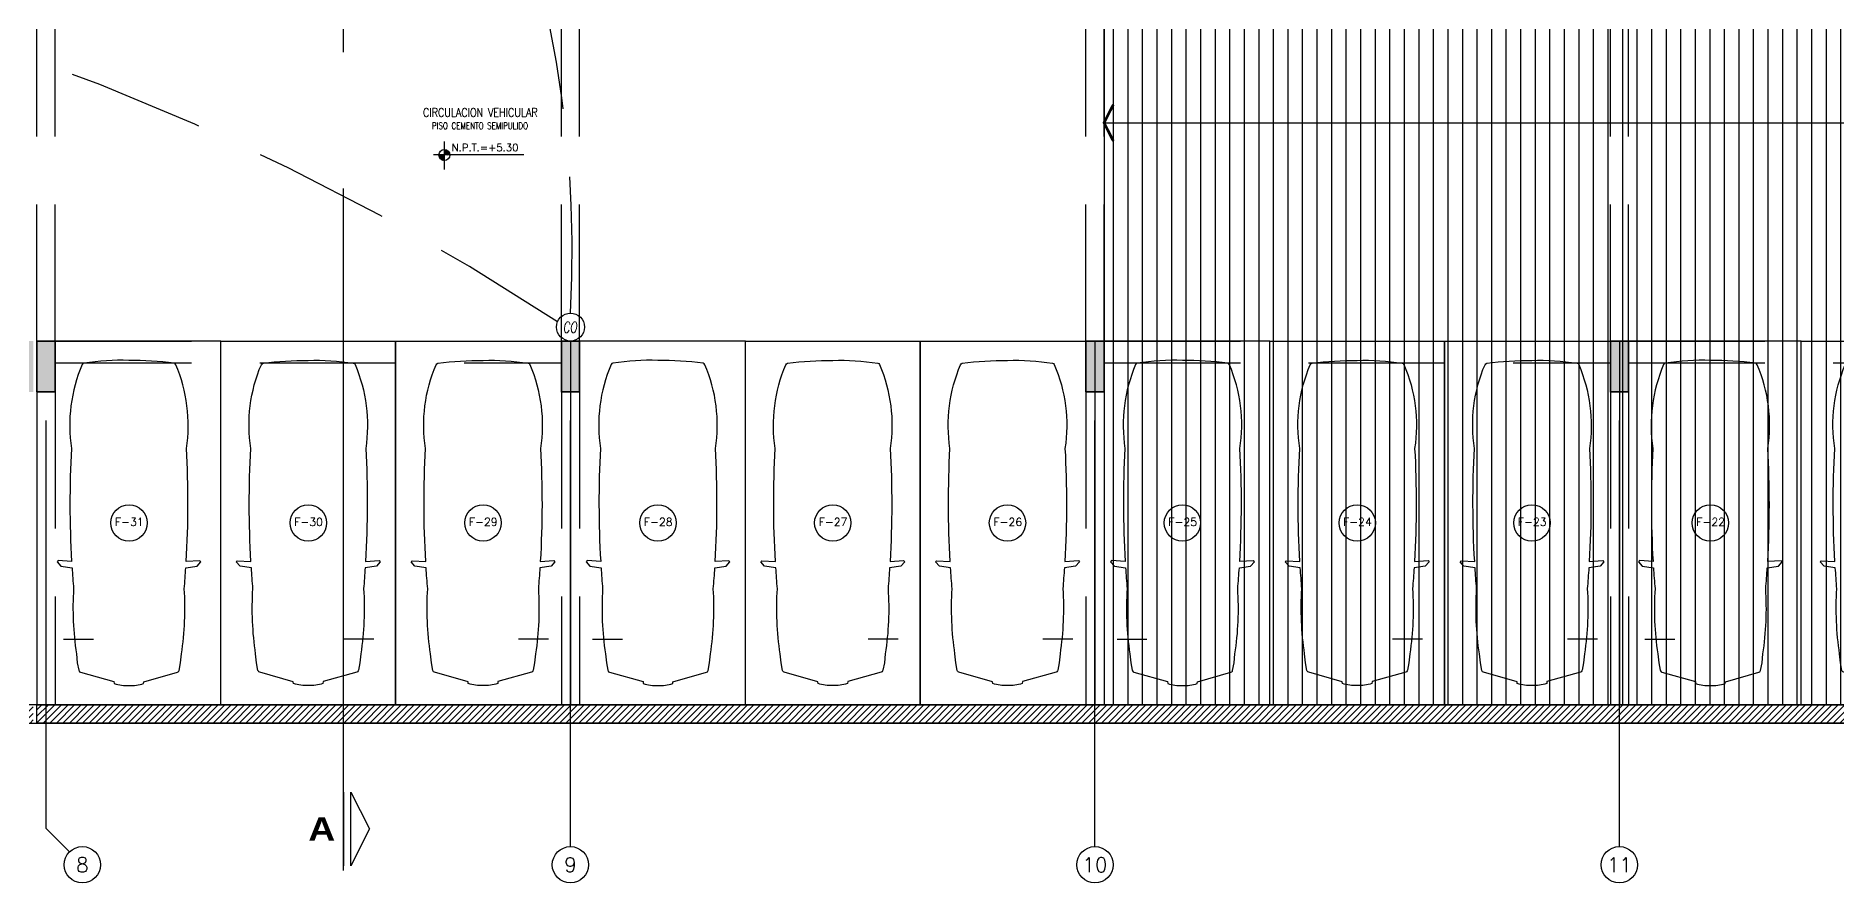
# Model space of a CAD drawing. Extents: x 226317 to 226469, y 8188101 to 8188260.
# Drawn here: x 226388.5 to 226413.26, y 8188149.46 to 8188161.1 of the extents above; entities that cross this region are included whole.
import ezdxf
from ezdxf.enums import TextEntityAlignment as Align

# ---------------------------------------------------------------- set-up
doc = ezdxf.new("R2010")
doc.units = 0
doc.header["$LTSCALE"] = 15
for name, pattern in [('CENTER', [2, 1.25, -0.25, 0.25, -0.25]), ('HIDDEN2', [0.1875, 0.125, -0.0625]), ('PHANTOM', [2.5, 1.25, -0.25, 0.25, -0.25, 0.25, -0.25]), ('PHANTOM2', [1.25, 0.625, -0.125, 0.125, -0.125, 0.125, -0.125])]:
    doc.linetypes.add(name, pattern=pattern)
doc.layers.get('0').update_dxf_attribs({"color": 250})
for name, color, linetype in [('A-EJES', 250, 'PHANTOM'), ('A-ESTRUCTURA-HATCH', 250, 'Continuous'), ('A-ESTRUCTURA-MUROS', 252, 'Continuous'), ('A-ESTRUCTURA-VIGAS', 250, 'HIDDEN2'), ('A-HATCH', 250, 'Continuous'), ('A-LINEAS', 250, 'Continuous'), ('A-MOBILIARIO', 250, 'Continuous'), ('A-NIVELES-NPT', 252, 'Continuous'), ('A-NUMERO ESTAC', 250, 'Continuous'), ('A-TEXTO-ACABADO PISO', 250, 'Continuous'), ('A-TEXTO-AMBIENTES', 252, 'Continuous'), ('A-TEXTO-INDICACIONES', 250, 'Continuous'), ('A_50_CortesElev', 250, 'CENTER'), ('L12 Texto', 12, 'Continuous'), ('L5 Linea mediana segmentada', 191, 'HIDDEN2'), ('L6 Linea fina', 141, 'Continuous')]:
    doc.layers.add(name, color=color, linetype=linetype)
doc.layers.add('A-ESTRUCTURA-PLACAS', color=252, linetype='Continuous', lineweight=35)
doc.layers.add('A-MUROS', color=252, linetype='Continuous', lineweight=30)
doc.styles.add('JNV ING', font='romans.shx', dxfattribs={"width": 0.7, "oblique": 8, "height": 0.15})
doc.styles.add('R160-75', font='ariblk.ttf', dxfattribs={"height": 0.6})
doc.styles.add('R80', font='romans.shx', dxfattribs={"width": 0.8, "oblique": 15, "height": 0.1})
doc.styles.add('ROMANS', font='romans.shx', dxfattribs={"width": 0.8})

# ---------------------------------------------------------------- blocks, each defined once
blk = doc.blocks.new('*U82')
at = {"ltscale": 0.5}
blk.add_line((2.15, 4.097), (1.737, 4.097), dxfattribs=at)
blk.add_lwpolyline([(0, 0), (2.5, 0), (2.5, 5), (0, 5)], close=True, dxfattribs=at)
blk.add_lwpolyline([(2.038, 3.029), (2.225, 3.018), (2.239, 3.033), (2.186, 3.092), (2.032, 3.115, 0.005253), (2.011, 3.403, 0.053235), (1.973, 4.298), (1.96, 4.424), (1.941, 4.525), (1.936, 4.535, 0.218656), (1.917, 4.551), (1.456, 4.68), (1.452, 4.708, 0.091554), (1.25, 4.734, 0.09162), (1.048, 4.709), (1.044, 4.682), (0.583, 4.552, 0.218656), (0.564, 4.536), (0.559, 4.527), (0.54, 4.425), (0.527, 4.3, 0.053235), (0.489, 3.404, 0.005253), (0.468, 3.116), (0.314, 3.093), (0.261, 3.034), (0.275, 3.019), (0.462, 3.03, 0.028265), (0.46, 1.476, 0.139924), (0.605, 0.325, 0.272148), (0.629, 0.306, 0.035353), (1.25, 0.266, 0.045639), (1.869, 0.305, 0.272148), (1.893, 0.324, 0.139889), (2.04, 1.475, 0.028265)], format="xyb", close=True, dxfattribs=at)
blk = doc.blocks.new('*U80')
at = {"ltscale": 0.5}
blk.add_line((2.15, 4.097), (1.737, 4.097), dxfattribs=at)
blk.add_lwpolyline([(0, 0), (2.5, 0), (2.5, 5), (0, 5)], close=True, dxfattribs=at)
blk.add_lwpolyline([(2.038, 3.029), (2.225, 3.018), (2.239, 3.033), (2.186, 3.092), (2.032, 3.115, 0.005253), (2.011, 3.403, 0.053235), (1.973, 4.298), (1.96, 4.424), (1.941, 4.525), (1.936, 4.535, 0.218656), (1.917, 4.551), (1.456, 4.68), (1.452, 4.708, 0.091554), (1.25, 4.734, 0.09162), (1.048, 4.709), (1.044, 4.682), (0.583, 4.552, 0.218656), (0.564, 4.536), (0.559, 4.527), (0.54, 4.425), (0.527, 4.3, 0.053235), (0.489, 3.404, 0.005253), (0.468, 3.116), (0.314, 3.093), (0.261, 3.034), (0.275, 3.019), (0.462, 3.03, 0.028265), (0.46, 1.476, 0.139924), (0.605, 0.325, 0.272148), (0.629, 0.306, 0.035353), (1.25, 0.266, 0.045639), (1.869, 0.305, 0.272148), (1.893, 0.324, 0.139889), (2.04, 1.475, 0.028265)], format="xyb", close=True, dxfattribs=at)
blk = doc.blocks.new('*U78')
at = {"ltscale": 0.5}
blk.add_line((2.1, 4.097), (1.687, 4.097), dxfattribs=at)
blk.add_lwpolyline([(0, 0), (2.4, 0), (2.4, 5), (0, 5)], close=True, dxfattribs=at)
blk.add_lwpolyline([(1.988, 3.029), (2.175, 3.018), (2.189, 3.033), (2.136, 3.092), (1.982, 3.115, 0.005253), (1.961, 3.403, 0.053235), (1.923, 4.298), (1.91, 4.424), (1.891, 4.525), (1.886, 4.535, 0.218656), (1.867, 4.551), (1.406, 4.68), (1.402, 4.708, 0.091554), (1.2, 4.734, 0.09162), (0.998, 4.709), (0.994, 4.682), (0.533, 4.552, 0.218656), (0.514, 4.536), (0.509, 4.527), (0.49, 4.425), (0.477, 4.3, 0.053235), (0.439, 3.404, 0.005253), (0.418, 3.116), (0.264, 3.093), (0.211, 3.034), (0.225, 3.019), (0.412, 3.03, 0.028265), (0.41, 1.476, 0.139924), (0.555, 0.325, 0.272148), (0.579, 0.306, 0.035353), (1.2, 0.266, 0.045639), (1.819, 0.305, 0.272148), (1.843, 0.324, 0.139889), (1.99, 1.475, 0.028265)], format="xyb", close=True, dxfattribs=at)
blk = doc.blocks.new('*U79')
at = {"ltscale": 0.5}
blk.add_line((2.102, 4.097), (1.69, 4.097), dxfattribs=at)
blk.add_lwpolyline([(0, 0), (2.405, 0), (2.405, 5), (0, 5)], close=True, dxfattribs=at)
blk.add_lwpolyline([(1.99, 3.029), (2.177, 3.018), (2.191, 3.033), (2.138, 3.092), (1.985, 3.115, 0.005253), (1.963, 3.403, 0.053235), (1.925, 4.298), (1.912, 4.424), (1.893, 4.525), (1.889, 4.535, 0.218656), (1.87, 4.551), (1.408, 4.68), (1.405, 4.708, 0.091554), (1.203, 4.734, 0.09162), (1, 4.709), (0.997, 4.682), (0.535, 4.552, 0.218656), (0.516, 4.536), (0.512, 4.527), (0.493, 4.425), (0.48, 4.3, 0.053235), (0.442, 3.404, 0.005253), (0.42, 3.116), (0.267, 3.093), (0.214, 3.034), (0.228, 3.019), (0.415, 3.03, 0.028265), (0.412, 1.476, 0.139924), (0.557, 0.325, 0.272148), (0.581, 0.306, 0.035353), (1.203, 0.266, 0.045639), (1.822, 0.305, 0.272148), (1.846, 0.324, 0.139889), (1.993, 1.475, 0.028265)], format="xyb", close=True, dxfattribs=at)
blk = doc.blocks.new('*U81')
at = {"ltscale": 0.5}
blk.add_line((2.165, 4.097), (1.752, 4.097), dxfattribs=at)
blk.add_lwpolyline([(0, 0), (2.53, 0), (2.53, 5), (0, 5)], close=True, dxfattribs=at)
blk.add_lwpolyline([(2.053, 3.029), (2.24, 3.018), (2.254, 3.033), (2.201, 3.092), (2.047, 3.115, 0.005253), (2.026, 3.403, 0.053235), (1.988, 4.298), (1.975, 4.424), (1.956, 4.525), (1.951, 4.535, 0.218656), (1.932, 4.551), (1.471, 4.68), (1.467, 4.708, 0.091554), (1.265, 4.734, 0.09162), (1.063, 4.709), (1.059, 4.682), (0.598, 4.552, 0.218656), (0.579, 4.536), (0.574, 4.527), (0.555, 4.425), (0.542, 4.3, 0.053235), (0.504, 3.404, 0.005253), (0.483, 3.116), (0.329, 3.093), (0.276, 3.034), (0.29, 3.019), (0.477, 3.03, 0.028265), (0.475, 1.476, 0.139924), (0.62, 0.325, 0.272148), (0.644, 0.306, 0.035353), (1.265, 0.266, 0.045639), (1.884, 0.305, 0.272148), (1.908, 0.324, 0.139889), (2.055, 1.475, 0.028265)], format="xyb", close=True, dxfattribs=at)
blk = doc.blocks.new('EST P2')
at = {"layer": 'A-ESTRUCTURA-HATCH'}
h = blk.add_hatch(dxfattribs=at)
h.set_pattern_fill('ANSI31', color=256, scale=0.02)
h.set_pattern_definition([(45, (-226392.07709, -8188163.05961), (-0.04490128060535, 0.04490128060535), [])])
h.paths.add_polyline_path([(-3.61, 5.05), (-3.61, 4.85), (-44.785, 4.85), (-44.785, -0.15), (-46.99, -0.15), (-46.99, -11.15), (-3.61, -11.15), (-3.61, -11.4), (-47.24, -11.4), (-47.24, 0.15), (-45.035, 0.15), (-45.035, 5.05)])
h.paths.add_polyline_path([(5.876, 4.85), (5.876, 5.05), (35.53, 5.05), (35.53, 4.85)])
h.paths.add_polyline_path([(35.58, -11.15), (71.88, -11.15), (71.88, -11.4), (35.58, -11.4)])
h.paths.add_polyline_path([(-3.56, -11.15), (35.53, -11.15), (35.53, -11.4), (-3.56, -11.4)])
edge = h.paths.add_edge_path()
edge.add_arc((63.301, -0.15), 9.7, 360, 180)
edge.add_line((53.601, -0.15), (53.801, -0.15))
edge.add_arc((63.301, -0.15), 9.5, 360, 180, ccw=False)
edge.add_line((72.801, -0.15), (73.001, -0.15))
h.paths.add_polyline_path([(47.915, 5.05), (35.58, 5.05), (35.58, 4.85), (47.915, 4.85)])
edge = h.paths.add_edge_path()
edge.add_arc((63.301, -0.15), 3.3, 0.0011, 49.9945)
edge.add_line((65.422, 2.378), (65.422, -0.15))
edge.add_line((65.422, -0.15), (65.272, -0.15))
edge.add_line((65.272, -0.15), (65.272, 2.496))
edge.add_arc((63.301, -0.15), 3.3, 53.3155, 179.9999)
edge.add_line((60.001, -0.15), (59.801, -0.15))
edge.add_arc((63.301, -0.15), 3.5, 0.001, 179.9999, ccw=False)
edge.add_line((66.801, -0.15), (66.601, -0.15))
edge.add_line((66.601, -0.15), (66.601, -0.15))
h.paths.add_polyline_path([(51.865, 4.85), (53.376, 4.85), (53.376, 5.05), (51.865, 5.05)])
h = blk.add_hatch(color=256, dxfattribs=at)
h.dxf.hatch_style = 1
h.paths.add_polyline_path([(1.925, -0.151), (-0.175, -0.151), (-0.175, 4.85), (-3.56, 4.85), (-3.56, 5.05), (3.775, 5.05), (3.775, 3.2), (3.625, 3.2), (3.625, 4.85), (-0.025, 4.85), (-0.025, 2.2), (3.775, 2.2), (3.775, 2.05), (-0.025, 2.05), (-0.025, 0), (1.925, 0)])
h.paths.add_polyline_path([(51.865, 5.05), (47.915, 5.05), (47.915, -0.15), (50.25, -0.15), (50.25, 0), (48.065, 0), (48.065, 2.05), (50.015, 2.05), (50.015, 2.2), (48.065, 2.2), (48.065, 4.85), (51.715, 4.85), (51.715, 1.9), (51.865, 1.9)])
h.paths.add_polyline_path([(71.63, -6.15), (71.88, -6.15), (71.88, -6.85), (71.63, -6.85)])
h.paths.add_polyline_path([(64.42, -6.15), (64.67, -6.15), (64.67, -6.85), (64.42, -6.85)])
h.paths.add_polyline_path([(57.21, -6.15), (57.46, -6.15), (57.46, -6.85), (57.21, -6.85)])
h.paths.add_polyline_path([(50, -6.15), (50.25, -6.15), (50.25, -6.85), (50, -6.85)])
h.paths.add_polyline_path([(42.79, -6.15), (43.04, -6.15), (43.04, -6.85), (42.79, -6.85)])
h.paths.add_polyline_path([(42.79, 0.55), (43.04, 0.55), (43.04, -0.15), (42.79, -0.15)])
h.paths.add_polyline_path([(35.58, -6.15), (35.83, -6.15), (35.83, -6.85), (35.58, -6.85)])
h.paths.add_polyline_path([(35.58, 0.55), (35.83, 0.55), (35.83, -0.15), (35.58, -0.15)])
h.paths.add_polyline_path([(35.28, -6.15), (35.53, -6.15), (35.53, -6.85), (35.28, -6.85)])
h.paths.add_polyline_path([(35.28, 0.55), (35.53, 0.55), (35.53, -0.15), (35.28, -0.15)])
h.paths.add_polyline_path([(30.28, -6.15), (30.53, -6.15), (30.53, -6.85), (30.28, -6.85)])
h.paths.add_polyline_path([(30.28, 0.55), (30.53, 0.55), (30.53, -0.15), (30.28, -0.15)])
h.paths.add_polyline_path([(23.07, -6.15), (23.32, -6.15), (23.32, -6.85), (23.07, -6.85)])
h.paths.add_polyline_path([(23.07, 0.55), (23.32, 0.55), (23.32, -0.15), (23.07, -0.15)])
h.paths.add_polyline_path([(18.07, -6.15), (18.32, -6.15), (18.32, -6.85), (18.07, -6.85)])
h.paths.add_polyline_path([(18.07, 0.55), (18.32, 0.55), (18.32, -0.15), (18.07, -0.15)])
h.paths.add_polyline_path([(10.86, -6.15), (11.11, -6.15), (11.11, -6.85), (10.86, -6.85)])
h.paths.add_polyline_path([(10.86, 0.55), (11.11, 0.55), (11.11, -0.15), (10.86, -0.15)])
h.paths.add_polyline_path([(3.65, -6.15), (3.9, -6.15), (3.9, -6.85), (3.65, -6.85)])
h.paths.add_polyline_path([(3.626, 0.55), (3.9, 0.55), (3.9, -0.15), (3.626, -0.15)])
h.paths.add_polyline_path([(-3.56, -6.15), (-3.31, -6.15), (-3.31, -6.85), (-3.56, -6.85)])
h.paths.add_polyline_path([(-3.56, 0.55), (-3.31, 0.55), (-3.31, -0.15), (-3.56, -0.15)])
h.paths.add_polyline_path([(-3.86, -6.15), (-3.61, -6.15), (-3.61, -6.85), (-3.86, -6.85)])
h.paths.add_polyline_path([(-3.86, 0.55), (-3.61, 0.55), (-3.61, -0.15), (-3.86, -0.15)])
h.paths.add_polyline_path([(-11.07, -6.15), (-10.82, -6.15), (-10.82, -6.85), (-11.07, -6.85)])
h.paths.add_polyline_path([(-11.07, 0.55), (-10.82, 0.55), (-10.82, -0.15), (-11.07, -0.15)])
h.paths.add_polyline_path([(-18.28, -6.15), (-18.03, -6.15), (-18.03, -6.85), (-18.28, -6.85)])
h.paths.add_polyline_path([(-18.28, 0.55), (-18.03, 0.55), (-18.03, -0.15), (-18.28, -0.15)])
h.paths.add_polyline_path([(-25.49, -6.15), (-25.24, -6.15), (-25.24, -6.85), (-25.49, -6.85)])
h.paths.add_polyline_path([(-25.49, 0.55), (-25.24, 0.55), (-25.24, -0.15), (-25.49, -0.15)])
h.paths.add_polyline_path([(-32.7, -6.15), (-32.45, -6.15), (-32.45, -6.85), (-32.7, -6.85)])
h.paths.add_polyline_path([(-32.7, 0.55), (-32.45, 0.55), (-32.45, -0.15), (-32.7, -0.15)])
h.paths.add_polyline_path([(-39.91, -6.15), (-39.66, -6.15), (-39.66, -6.85), (-39.91, -6.85)])
h.paths.add_polyline_path([(-39.91, 0.55), (-39.66, 0.55), (-39.66, -0.15), (-39.91, -0.15)])
at = {"layer": 'A-ESTRUCTURA-MUROS'}
blk.add_lwpolyline([(-3.56, -11.15), (35.53, -11.15), (35.53, -11.4), (-3.56, -11.4)], close=True, dxfattribs=at)
at = {"layer": 'A-ESTRUCTURA-PLACAS'}
for points in [[(-3.56, -6.15), (-3.31, -6.15), (-3.31, -6.85), (-3.56, -6.85)], [(3.65, -6.15), (3.9, -6.15), (3.9, -6.85), (3.65, -6.85)], [(10.86, -6.15), (11.11, -6.15), (11.11, -6.85), (10.86, -6.85)], [(18.07, -6.15), (18.32, -6.15), (18.32, -6.85), (18.07, -6.85)]]:
    blk.add_lwpolyline(points, close=True, dxfattribs=at)
at = {"layer": 'A-ESTRUCTURA-VIGAS'}
for points in [[(-3.56, -6.15), (-3.56, -0.15)], [(-3.31, -6.15), (-3.31, -0.15)], [(3.65, -6.15), (3.65, -0.15)], [(3.9, -6.15), (3.9, -0.15)], [(10.86, -6.15), (10.86, -0.15)], [(11.11, -6.15), (11.11, -0.15)], [(18.07, -6.15), (18.07, -0.15)], [(18.32, -6.15), (18.32, -0.15)], [(-3.31, -6.15), (3.65, -6.15)], [(11.11, -6.15), (18.07, -6.15)], [(18.32, -6.15), (23.07, -6.15)], [(-3.31, -6.45), (3.65, -6.45)], [(11.11, -6.45), (18.07, -6.45)], [(18.32, -6.45), (23.07, -6.45)], [(-3.56, -6.85), (-3.56, -11.15)], [(-3.31, -6.85), (-3.31, -11.15)], [(3.65, -6.85), (3.65, -11.15)], [(3.9, -6.85), (3.9, -11.15)], [(10.86, -6.85), (10.86, -11.15)], [(11.11, -6.85), (11.11, -11.15)], [(18.07, -6.85), (18.07, -11.15)], [(18.32, -6.85), (18.32, -11.15)]]:
    blk.add_lwpolyline(points, dxfattribs=at)
blk = doc.blocks.new('EJES 1P')
at = {"layer": 'A-EJES', "linetype": 'PHANTOM2'}
blk.add_line((41.898, -18.221), (41.574, -17.898), dxfattribs=at)
for points in [[(41.574, -17.898), (41.574, -12.292)], [(48.784, -18.151), (48.784, -12.292)], [(55.994, -18.151), (55.994, -12.292)], [(63.204, -18.151), (63.204, -12.292)]]:
    blk.add_lwpolyline(points, dxfattribs=at)
at = {"layer": 'A-EJES', "linetype": 'Continuous'}
for centre in [(42.074, -18.398), (48.784, -18.398), (55.994, -18.398), (63.204, -18.398)]:
    blk.add_circle(centre, 0.25, dxfattribs=at)
at = {"layer": 'A-EJES', "linetype": 'Continuous', "style": 'ROMANS'}
for s, p in [('8', (42.074, -18.398)), ('9', (48.784, -18.398)), ('10', (55.994, -18.398)), ('11', (63.204, -18.398))]:
    blk.add_text(s, height=0.2, dxfattribs=at).set_placement(p, align=Align.MIDDLE_CENTER)
blk = doc.blocks.new('*U68')
blk.add_line((3, 5.08), (3, -5.08))
blk.add_lwpolyline([(4.02, -5.08), (4.02, 5.08), (6.56, 0)], close=True)
at = {"linetype": 'Continuous', "style": 'R160-75'}
blk.add_attdef('A', text='', height=0.3, dxfattribs=at).set_placement((0, 0), align=Align.MIDDLE_CENTER)
blk = doc.blocks.new('Cortes-Elev.')
at = {"layer": 'A_50_CortesElev', "linetype": 'CENTER', "ltscale": 0.5}
blk.add_lwpolyline([(29.87, 16.576), (29.87, 37.239)], dxfattribs=at)
ref = blk.add_blockref('*U68', (29.57, 17.148), dxfattribs=dict(at, xscale=0.1000000000000001, yscale=0.1000000000000001, zscale=-0.1000000000000001))
ref.add_attrib('A', 'A', dxfattribs={"layer": '0', "linetype": 'Continuous', "extrusion": (0, 0, -1), "height": 0.32, "style": 'R160-75'}).set_placement((-29.57, 17.148), align=Align.MIDDLE)
blk = doc.blocks.new('SIM NIVEL PLANTA')
at = {"linetype": 'Continuous'}
h = blk.add_hatch(dxfattribs=at)
h.set_pattern_fill('_USER', color=256, scale=0.099996, angle=45, style=0, pattern_type=0)
h.set_pattern_definition([(45, (35396.10581, 26516.4892), (-0.0707080889, 0.0707080889), [])])
h.paths.add_polyline_path([(-17.03, 0), (-15.53, 0, 0.409209), (-17.03, 1.47)])
h.paths.add_polyline_path([(-18.53, 0, 0.419236), (-17.03, -1.53), (-17.03, 0)])
for p, q in [((4.81, 0), (-20, 0)), ((-17.03, -3.97), (-17.03, 3.72))]:
    blk.add_line(p, q)
blk.add_circle((-17.03, -0.03), 1.5, dxfattribs=at)
at = {"style": 'R80'}
blk.add_attdef('N.P.T.+0.00', text='', height=2.03, dxfattribs=at).set_placement((-5.83, 2.01), align=Align.MIDDLE_CENTER)
blk = doc.blocks.new('EJE')
at = {"linetype": 'Continuous'}
blk.add_circle((0, 0), 0.5, dxfattribs=at)
at = {"layer": 'A-TEXTO-INDICACIONES', "style": 'ROMANS'}
blk.add_attdef('EJE', text='', height=0.22, rotation=0, dxfattribs=at).set_placement((0.007, 0.028), align=Align.MIDDLE_CENTER)
blk = doc.blocks.new('CO')
at = {"layer": 'L6 Linea fina', "ltscale": 0.5}
blk.add_circle((0, 0.192), 0.192, dxfattribs=at)
at = {"layer": 'L12 Texto', "ltscale": 1.5, "insert": (-0.105, 0.264), "char_height": 0.15, "attachment_point": 1, "style": 'JNV ING'}
blk.add_mtext_dynamic_manual_height_columns('CO', width=0.26754, gutter_width=0.75, heights=[0], dxfattribs=at)

msp = doc.modelspace()

# ---------------------------------------------------------------- hatches: boundary and pattern name
at = {"layer": 'A-HATCH'}
h = msp.add_hatch(dxfattribs=at)
h.set_pattern_fill('_USER', color=256, scale=0.2, angle=90, pattern_type=0)
h.set_pattern_definition([(90, (226435.11709, 8188159.90867), (-0.2, 1e-17), [])])
h.paths.add_polyline_path([(226403.1871, 8188167.9096), (226403.1871, 8188151.9096), (226434.8671, 8188151.9096), (226434.8671, 8188167.9096)])

# ---------------------------------------------------------------- linework, layer by layer
msp.add_line((226403.1871, 8188159.9096), (226434.8671, 8188159.9096))
at = {"const_width": 0.0375}
msp.add_lwpolyline([(226403.3142, 8188159.6581), (226403.1871, 8188159.9096), (226403.3142, 8188160.1581)], dxfattribs=at)
at = {"layer": 'A-LINEAS'}
msp.add_lwpolyline([(226403.1871, 8188167.9096), (226403.1871, 8188151.9096), (226434.8671, 8188151.9096), (226434.8671, 8188167.9096)], close=True, dxfattribs=at)
at = {"layer": 'A-MUROS'}
for p, q in [((226463.953, 8188151.9096), (226345.0871, 8188151.9096)), ((226344.8371, 8188151.6596), (226463.953, 8188151.6596))]:
    msp.add_line(p, q, dxfattribs=at)
for points in [[(226388.5171, 8188156.9096), (226388.7671, 8188156.9096), (226388.7671, 8188156.2096), (226388.5171, 8188156.2096)], [(226395.7271, 8188156.9096), (226395.9771, 8188156.9096), (226395.9771, 8188156.2096), (226395.7271, 8188156.2096)], [(226402.9371, 8188156.9096), (226403.1871, 8188156.9096), (226403.1871, 8188156.2096), (226402.9371, 8188156.2096)], [(226410.3971, 8188156.9096), (226410.1471, 8188156.9096), (226410.1471, 8188156.2096), (226410.3971, 8188156.2096)]]:
    msp.add_lwpolyline(points, close=True, dxfattribs=at)
at = {"layer": 'L5 Linea mediana segmentada'}
for centre, radius, start, end in [((226380.3409, 8188158.1478, 0), 15.5348, 356.84443, 26.00756), ((226376.7846, 8188128.4037, 0), 34.4181, 56.71156, 94.45085)]:
    msp.add_arc(centre, radius, start, end, dxfattribs=at)

# ---------------------------------------------------------------- block references
for name, p in [('EJES 1P', (226347.0678, 8188168.1096)), ('EST P2', (226392.0771, 8188163.0596))]:
    msp.add_blockref(name, p)
at = {"color": 2}
msp.add_blockref('CO', (226395.8521, 8188156.9096, 0), dxfattribs=at)
at = {"layer": 'A-MOBILIARIO', "rotation": 180.0000007056432}
for name, p in [('*U81', (226391.0471, 8188156.9096)), ('*U79', (226398.2571, 8188156.9096)), ('*U79', (226405.4671, 8188156.9096)), ('*U80', (226412.7721, 8188156.9096))]:
    msp.add_blockref(name, p, dxfattribs=at)
at = {"layer": 'A-MOBILIARIO', "xscale": -1, "rotation": 179.9999992943567}
for name, p in [('*U78', (226391.0471, 8188156.9096)), ('*U79', (226393.4471, 8188156.9096)), ('*U78', (226398.2571, 8188156.9096)), ('*U79', (226400.6571, 8188156.9096)), ('*U78', (226405.4671, 8188156.9096)), ('*U79', (226407.8671, 8188156.9096)), ('*U82', (226412.7721, 8188156.9096))]:
    msp.add_blockref(name, p, dxfattribs=at)
at = {"layer": 'A-NIVELES-NPT', "xscale": 0.05, "yscale": 0.05, "zscale": 0.05}
msp.add_blockref('SIM NIVEL PLANTA', (226394.9697, 8188159.4674), dxfattribs=at).add_auto_attribs({'N.P.T.+0.00': 'N.P.T.=+5.30'})
at = {"layer": 'A-NUMERO ESTAC', "xscale": 0.5, "yscale": 0.5, "zscale": 0.5}
for p, values in [((226389.7833, 8188154.4087), {'EJE': 'F-31'}), ((226392.2481, 8188154.4087), {'EJE': 'F-30'}), ((226394.6496, 8188154.4098), {'EJE': 'F-29'}), ((226397.0546, 8188154.4087), {'EJE': 'F-28'}), ((226399.4578, 8188154.4087), {'EJE': 'F-27'}), ((226401.8596, 8188154.4087), {'EJE': 'F-26'}), ((226404.2646, 8188154.4087), {'EJE': 'F-25'}), ((226406.6671, 8188154.4096), {'EJE': 'F-24'}), ((226409.0696, 8188154.4096), {'EJE': 'F-23'}), ((226411.5221, 8188154.4096), {'EJE': 'F-22'})]:
    msp.add_blockref('EJE', p, dxfattribs=at).add_auto_attribs(values)
at = {"layer": 'A_50_CortesElev'}
msp.add_blockref('Cortes-Elev.', (226362.8621, 8188133.0552), dxfattribs=at)

# ---------------------------------------------------------------- texts
at = {"layer": 'A-TEXTO-ACABADO PISO', "insert": (226394.6079, 8188159.9129), "char_height": 0.09, "attachment_point": 2, "style": 'ROMANS'}
msp.add_mtext_dynamic_manual_height_columns('PISO CEMENTO SEMIPULIDO', width=1.586307, gutter_width=12.5, heights=[0], dxfattribs=at)
at = {"layer": 'A-TEXTO-AMBIENTES', "insert": (226394.6128, 8188160.0502, 0), "char_height": 0.12, "width": 2.556211, "attachment_point": 5, "style": 'ROMANS'}
msp.add_mtext('CIRCULACION VEHICULAR', dxfattribs=at)

doc.saveas('drawing.dxf')
